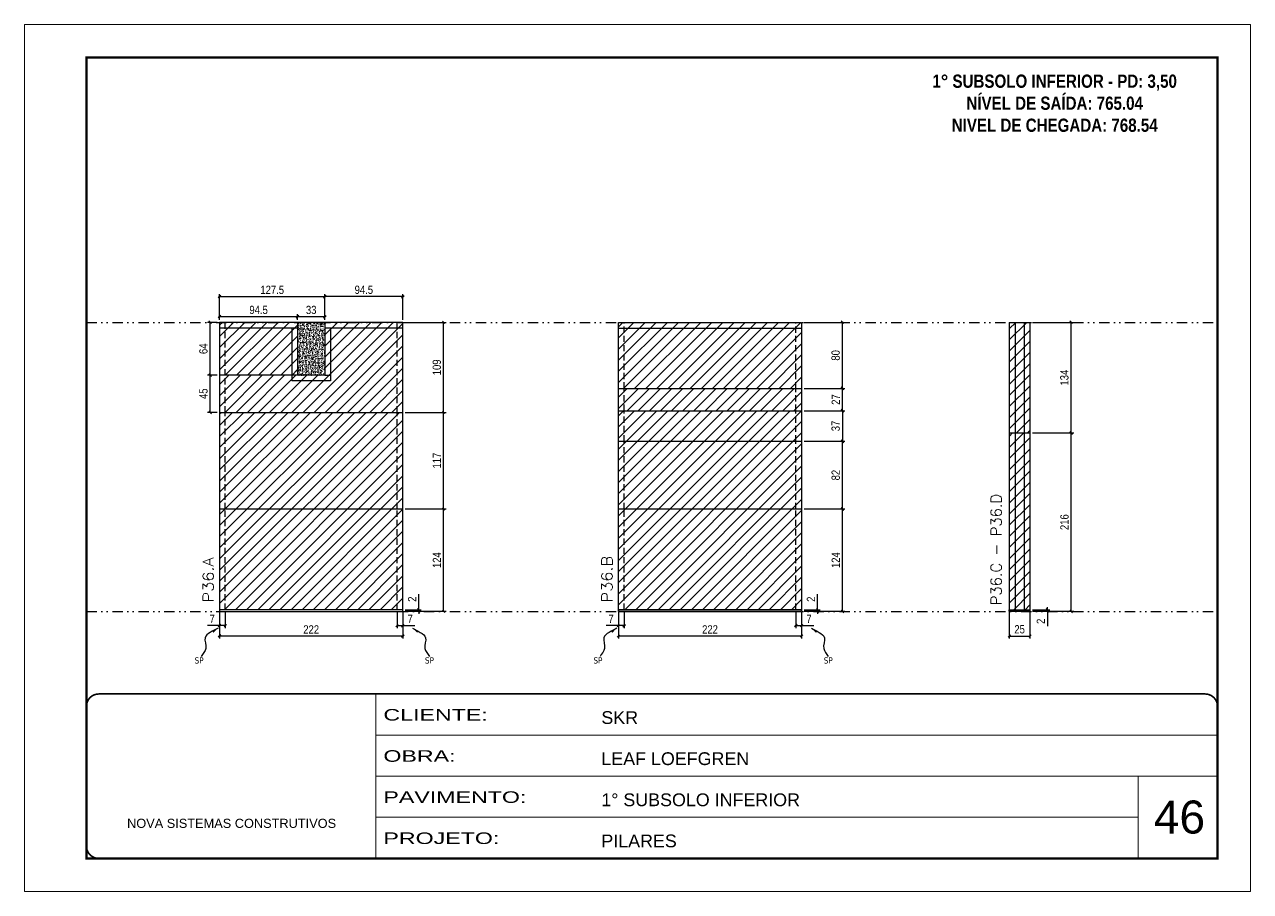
# Model space of a CAD drawing. Extents: x 14400 to 27878, y -21631 to 6985.
# Drawn here: x 15998 to 17483, y -6700 to -5650 of the extents above; entities that cross this region are included whole.
import ezdxf

# ---------------------------------------------------------------- set-up
doc = ezdxf.new("R2010")
doc.units = 0
for name, pattern in [('CONTINUO', [0]), ('DASHED', [0.75, 0.5, -0.25]), ('DIVIDE2', [0.625, 0.25, -0.125, 0, -0.125, 0, -0.125]), ('HIDDEN', [0.375, 0.25, -0.125])]:
    doc.linetypes.add(name, pattern=pattern)
for name, color, linetype, lineweight in [('CARIMBO', 255, 'Continuous', 9), ('Folhas', 255, 'Continuous', 9), ('Hachura', 251, 'Continuous', 9), ('SARRAFO DE PRESSAO', 251, 'DASHED', 9), ('Texto Seção', 7, 'Continuous', 15)]:
    doc.layers.add(name, color=color, linetype=linetype, lineweight=lineweight)
for name, color, linetype in [('COTA', 241, 'Continuous'), ('NOMENCLATURA', 7, 'Continuous'), ('Nível', 160, 'Continuous'), ('Painéis', 200, 'Continuous'), ('SARR_2.2x7', 40, 'Continuous'), ('Sarrafo de Pressão', 42, 'HIDDEN'), ('texto', 7, 'Continuous')]:
    doc.layers.add(name, color=color, linetype=linetype)
doc.styles.add('ARIAL', font='arial.ttf')
doc.styles.add('COTA TECNICA', font='techl___.ttf', dxfattribs={"height": 10})
doc.styles.add('COTA TECNICA-50', font='techl___.ttf', dxfattribs={"height": 10})
doc.styles.add('REGUA-120', font='ROMANS.shx', dxfattribs={"height": 15})
doc.styles.add('ROMANC', font='techb___.ttf', dxfattribs={"height": 2.5})
doc.styles.get("Standard").update_dxf_attribs({"font": 'arial.ttf'})
doc.styles.add('Tecnologia', font='')
doc.styles.get('Tecnologia').set_extended_font_data('Forgotten Futurist')
doc.dimstyles.new('COTA PAINEL-50', dxfattribs={"dimtxt": 10, "dimasz": 3, "dimexe": 3, "dimexo": 3, "dimgap": 3, "dimtad": 1, "dimdec": 1, "dimzin": 12, "dimdsep": 46, "dimtxsty": 'COTA TECNICA-50', "dimblk1": 'OBLIQUE', "dimblk2": 'OBLIQUE', "dimsah": 1, "dimcen": 0.9, "dimclrd": 4, "dimclre": 4, "dimclrt": 240, "dimadec": 1, "dimazin": 3, "dimtfac": 1, "dimtdec": 1, "dimtmove": 0, "dimatfit": 3, "dimfxl": 1, "dimtolj": 1, "dimtzin": 12, "dimarcsym": 0})
doc.dimstyles.new('PAINEL', dxfattribs={"dimtxt": 10, "dimasz": 3, "dimexe": 3, "dimexo": 3, "dimgap": 3, "dimtad": 1, "dimdec": 1, "dimzin": 12, "dimdsep": 46, "dimtxsty": 'COTA TECNICA', "dimblk1": 'OBLIQUE', "dimblk2": 'OBLIQUE', "dimsah": 1, "dimcen": 0.9, "dimclrd": 4, "dimclre": 4, "dimclrt": 240, "dimadec": 1, "dimazin": 3, "dimtfac": 1, "dimtdec": 1, "dimtmove": 0, "dimatfit": 3, "dimfxl": 1, "dimtolj": 1, "dimtzin": 12, "dimarcsym": 0})
doc.dimstyles.get("Standard").update_dxf_attribs({"dimtxt": 0.18, "dimasz": 0.18, "dimexe": 0.18, "dimexo": 0.0625, "dimgap": 0.09, "dimtad": 0, "dimtih": 1, "dimtoh": 1, "dimdec": 4, "dimzin": 0, "dimdsep": 46, "dimtxsty": 'Standard', "dimcen": 0.09, "dimadec": 0, "dimazin": 0, "dimtfac": 1, "dimtdec": 4, "dimtofl": 0, "dimtmove": 0, "dimatfit": 3, "dimfxl": 1, "dimtolj": 1, "dimtzin": 0, "dimarcsym": 0})

# ---------------------------------------------------------------- blocks, each defined once
blk = doc.blocks.new('9999999999')
at = {"color": 30, "linetype": 'CONTINUO'}
for p, q in [((98564.6, 34230.2), (98564.6, 34429.4)), ((98564.6, 34379.6), (99584, 34379.6)), ((98564.6, 34329.8), (99488, 34329.8)), ((99584, 34329.8), (99488, 34329.8)), ((99488, 34329.8), (99488, 34230.2)), ((98564.6, 34280), (99488, 34280))]:
    blk.add_line(p, q, dxfattribs=at)
at = {"color": 30, "linetype": 'CONTINUO', "const_width": 2}
blk.add_lwpolyline([(99584, 34230.2), (99584, 34414.4, 0.414214), (99569, 34429.4), (98229, 34429.4, 0.414214), (98214, 34414.4), (98214, 34245.2, 0.414214), (98229, 34230.2), (99584, 34230.2)], format="xyb", dxfattribs=at)
at = {"layer": 'Folhas'}
blk.add_lwpolyline([(98139, 34190.2), (99624, 34190.2), (99624, 35240.2), (98139, 35240.2)], close=True, dxfattribs=at)
at = {"layer": 'Folhas', "color": 30, "const_width": 3}
blk.add_lwpolyline([(98214, 34230.2), (99584, 34230.2), (99584, 35200.2), (98214, 35200.2)], close=True, dxfattribs=at)
at = {"color": 7, "linetype": 'Continuous', "ltscale": 5, "style": 'ARIAL'}
for s, height, p in [('SKR', 15.48, (98837.7, 34393.1)), ('LEAF LOEFGREN', 15.483, (98837.7, 34343.3)), ('1° SUBSOLO INFERIOR', 15.483, (98837.7, 34293.5)), ('NOVA SISTEMAS CONSTRUTIVOS', 11.059, (98263.2, 34267.2)), ('PILARES', 15.48, (98837.7, 34243.7))]:
    blk.add_text(s, height=height, dxfattribs=at).set_placement(p)
at = {"layer": 'Folhas', "color": 7, "style": 'Tecnologia', "width": 1.5}
for s, p in [('CLIENTE:', (98573.7, 34397.2)), ('OBRA:', (98573.7, 34347.3)), ('PAVIMENTO:', (98573.7, 34297.5)), ('PROJETO:', (98573.7, 34247.7))]:
    blk.add_text(s, height=14, dxfattribs=at).set_placement(p)
blk = doc.blocks.new('_Oblique')
at = {"color": 0, "linetype": 'ByBlock', "lineweight": -2}
blk.add_line((-0.5, -0.5), (0.5, 0.5), dxfattribs=at)
blk = doc.blocks.new('*D3073')
at = {"layer": 'COTA', "color": 4, "lineweight": -2, "transparency": 16777216}
for p, q in [((16717.8, -6361.3), (16717.8, -6393.2)), ((16939.8, -6361.3), (16939.8, -6393.2)), ((16939.8, -6390.2), (16717.8, -6390.2))]:
    blk.add_line(p, q, dxfattribs=at)
at = {"layer": 'Defpoints', "color": 0, "transparency": 16777216}
for p in [(16717.8, -6358.3), (16939.8, -6358.3), (16717.8, -6390.2)]:
    blk.add_point(p, dxfattribs=at)
at = {"layer": 'COTA', "color": 4, "lineweight": -2, "transparency": 16777216, "xscale": 3, "yscale": 3, "zscale": 3, "rotation": 180}
blk.add_blockref('_Oblique', (16717.8, -6390.2), dxfattribs=at)
at = {"layer": 'COTA', "color": 4, "lineweight": -2, "transparency": 16777216, "xscale": 3, "yscale": 3, "zscale": 3}
blk.add_blockref('_Oblique', (16939.8, -6390.2), dxfattribs=at)
at = {"layer": 'COTA', "color": 240, "transparency": 16777216, "insert": (16828.8, -6382.2), "char_height": 10, "attachment_point": 5, "style": 'COTA TECNICA'}
blk.add_mtext('\\A1;222', dxfattribs=at)
blk = doc.blocks.new('*D3074')
at = {"layer": 'COTA', "color": 4, "lineweight": -2, "transparency": 16777216}
for p, q in [((16932.8, -6361.3), (16932.8, -6380.6)), ((16939.8, -6363.3), (16939.8, -6380.6)), ((16932.8, -6377.6), (16939.8, -6377.6)), ((16939.8, -6377.6), (16954.5, -6377.6))]:
    blk.add_line(p, q, dxfattribs=at)
at = {"layer": 'Defpoints', "color": 0, "transparency": 16777216}
for p in [(16932.8, -6358.3), (16939.8, -6360.3), (16939.8, -6377.6)]:
    blk.add_point(p, dxfattribs=at)
at = {"layer": 'COTA', "color": 4, "lineweight": -2, "transparency": 16777216, "xscale": 3, "yscale": 3, "zscale": 3, "rotation": 180}
blk.add_blockref('_Oblique', (16932.8, -6377.6), dxfattribs=at)
at = {"layer": 'COTA', "color": 4, "lineweight": -2, "transparency": 16777216, "xscale": 3, "yscale": 3, "zscale": 3}
blk.add_blockref('_Oblique', (16939.8, -6377.6), dxfattribs=at)
at = {"layer": 'COTA', "color": 240, "transparency": 16777216, "insert": (16948.7, -6369.5), "char_height": 10, "attachment_point": 5, "style": 'COTA TECNICA-50'}
blk.add_mtext('\\A1;7', dxfattribs=at)
blk = doc.blocks.new('*D3075')
at = {"layer": 'COTA', "color": 4, "lineweight": -2, "transparency": 16777216}
for p, q in [((16717.8, -6363.3), (16717.8, -6380.6)), ((16724.8, -6361.3), (16724.8, -6380.6)), ((16717.8, -6377.6), (16703.1, -6377.6)), ((16724.8, -6377.6), (16717.8, -6377.6))]:
    blk.add_line(p, q, dxfattribs=at)
at = {"layer": 'Defpoints', "color": 0, "transparency": 16777216}
for p in [(16717.8, -6360.3), (16724.8, -6358.3), (16717.8, -6377.6)]:
    blk.add_point(p, dxfattribs=at)
at = {"layer": 'COTA', "color": 4, "lineweight": -2, "transparency": 16777216, "xscale": 3, "yscale": 3, "zscale": 3, "rotation": 180}
blk.add_blockref('_Oblique', (16717.8, -6377.6), dxfattribs=at)
at = {"layer": 'COTA', "color": 4, "lineweight": -2, "transparency": 16777216, "xscale": 3, "yscale": 3, "zscale": 3}
blk.add_blockref('_Oblique', (16724.8, -6377.6), dxfattribs=at)
at = {"layer": 'COTA', "color": 240, "transparency": 16777216, "insert": (16708.9, -6369.5), "char_height": 10, "attachment_point": 5, "style": 'COTA TECNICA-50'}
blk.add_mtext('\\A1;7', dxfattribs=at)
blk = doc.blocks.new('*D3076')
at = {"layer": 'COTA', "color": 4, "lineweight": -2, "transparency": 16777216}
for p, q in [((16959.1, -6358.3), (16959.1, -6339.5)), ((16942.8, -6358.3), (16962.1, -6358.3)), ((16942.8, -6360.3), (16962.1, -6360.3)), ((16959.1, -6360.3), (16959.1, -6358.3)), ((16959.1, -6360.3), (16959.1, -6363.3))]:
    blk.add_line(p, q, dxfattribs=at)
at = {"layer": 'Defpoints', "color": 0, "transparency": 16777216}
for p in [(16939.8, -6358.3), (16939.8, -6360.3), (16959.1, -6360.3)]:
    blk.add_point(p, dxfattribs=at)
at = {"layer": 'COTA', "color": 4, "lineweight": -2, "transparency": 16777216, "xscale": 3, "yscale": 3, "zscale": 3}
for p, rotation in [((16959.1, -6358.3), 270), ((16959.1, -6360.3), 90)]:
    blk.add_blockref('_Oblique', p, dxfattribs=dict(at, rotation=rotation))
at = {"layer": 'COTA', "color": 240, "transparency": 16777216, "insert": (16951.1, -6345.6), "char_height": 10, "attachment_point": 5, "rotation": 90, "style": 'COTA TECNICA-50'}
blk.add_mtext('\\A1;2', dxfattribs=at)
blk = doc.blocks.new('*D3094')
at = {"layer": 'COTA', "color": 4, "linetype": 'ByBlock', "lineweight": -2, "transparency": 16777216}
for p, q in [((16942.8, -6236.3), (16992.2, -6236.3)), ((16989.2, -6360.3), (16989.2, -6236.3)), ((16942.8, -6360.3), (16992.2, -6360.3))]:
    blk.add_line(p, q, dxfattribs=at)
at = {"layer": 'Defpoints', "color": 0, "linetype": 'ByBlock', "transparency": 16777216}
for p in [(16939.8, -6236.3), (16989.2, -6236.3), (16939.8, -6360.3)]:
    blk.add_point(p, dxfattribs=at)
at = {"layer": 'COTA', "color": 4, "linetype": 'ByBlock', "lineweight": -2, "transparency": 16777216, "xscale": 3, "yscale": 3, "zscale": 3}
for p, rotation in [((16989.2, -6236.3), 90), ((16989.2, -6360.3), 270)]:
    blk.add_blockref('_Oblique', p, dxfattribs=dict(at, rotation=rotation))
at = {"layer": 'COTA', "color": 240, "linetype": 'ByBlock', "transparency": 16777216, "insert": (16981.1, -6298.3), "char_height": 10, "attachment_point": 5, "rotation": 90, "style": 'COTA TECNICA'}
blk.add_mtext('\\A1;124', dxfattribs=at)
blk = doc.blocks.new('*D3095')
at = {"layer": 'COTA', "color": 4, "linetype": 'ByBlock', "lineweight": -2, "transparency": 16777216}
for p, q in [((16942.8, -6236.3), (16992.2, -6236.3)), ((16989.2, -6360.3), (16989.2, -6236.3)), ((16942.8, -6360.3), (16992.2, -6360.3))]:
    blk.add_line(p, q, dxfattribs=at)
at = {"layer": 'Defpoints', "color": 0, "linetype": 'ByBlock', "transparency": 16777216}
for p in [(16939.8, -6236.3), (16989.2, -6236.3), (16939.8, -6360.3)]:
    blk.add_point(p, dxfattribs=at)
at = {"layer": 'COTA', "color": 4, "linetype": 'ByBlock', "lineweight": -2, "transparency": 16777216, "xscale": 3, "yscale": 3, "zscale": 3}
for p, rotation in [((16989.2, -6236.3), 90), ((16989.2, -6360.3), 270)]:
    blk.add_blockref('_Oblique', p, dxfattribs=dict(at, rotation=rotation))
at = {"layer": 'COTA', "color": 240, "linetype": 'ByBlock', "transparency": 16777216, "insert": (16981.1, -6298.3), "char_height": 10, "attachment_point": 5, "rotation": 90, "style": 'COTA TECNICA'}
blk.add_mtext('\\A1;124', dxfattribs=at)
blk = doc.blocks.new('*D3096')
at = {"layer": 'COTA', "color": 4, "lineweight": -2, "transparency": 16777216}
for p, q in [((16942.8, -6010.3), (16992.2, -6010.3)), ((16989.2, -6090.3), (16989.2, -6010.3)), ((16942.8, -6090.3), (16992.2, -6090.3))]:
    blk.add_line(p, q, dxfattribs=at)
at = {"layer": 'Defpoints', "color": 0, "transparency": 16777216}
for p in [(16939.8, -6010.3), (16989.2, -6010.3), (16939.8, -6090.3)]:
    blk.add_point(p, dxfattribs=at)
at = {"layer": 'COTA', "color": 4, "lineweight": -2, "transparency": 16777216, "xscale": 3, "yscale": 3, "zscale": 3}
for p, rotation in [((16989.2, -6010.3), 90), ((16989.2, -6090.3), 270)]:
    blk.add_blockref('_Oblique', p, dxfattribs=dict(at, rotation=rotation))
at = {"layer": 'COTA', "color": 240, "transparency": 16777216, "insert": (16981, -6050.3), "char_height": 10, "attachment_point": 5, "rotation": 90, "style": 'COTA TECNICA'}
blk.add_mtext('\\A1;80', dxfattribs=at)
blk = doc.blocks.new('*D3097')
at = {"layer": 'COTA', "color": 4, "lineweight": -2, "transparency": 16777216}
for p, q in [((16942.8, -6117.3), (16992.2, -6117.3)), ((16989.2, -6117.3), (16989.2, -6154.3)), ((16942.8, -6154.3), (16992.2, -6154.3))]:
    blk.add_line(p, q, dxfattribs=at)
at = {"layer": 'Defpoints', "color": 0, "transparency": 16777216}
for p in [(16939.8, -6117.3), (16939.8, -6154.3), (16989.2, -6154.3)]:
    blk.add_point(p, dxfattribs=at)
at = {"layer": 'COTA', "color": 4, "lineweight": -2, "transparency": 16777216, "xscale": 3, "yscale": 3, "zscale": 3}
for p, rotation in [((16989.2, -6117.3), 90), ((16989.2, -6154.3), 270)]:
    blk.add_blockref('_Oblique', p, dxfattribs=dict(at, rotation=rotation))
at = {"layer": 'COTA', "color": 240, "transparency": 16777216, "insert": (16981, -6135.8), "char_height": 10, "attachment_point": 5, "rotation": 90, "style": 'COTA TECNICA'}
blk.add_mtext('\\A1;37', dxfattribs=at)
blk = doc.blocks.new('*D3077')
at = {"layer": 'COTA', "color": 4, "lineweight": -2, "transparency": 16777216}
for p, q in [((17191.3, -6361.3), (17191.3, -6393.2)), ((17216.3, -6361.3), (17216.3, -6393.2)), ((17191.3, -6390.2), (17216.3, -6390.2))]:
    blk.add_line(p, q, dxfattribs=at)
at = {"layer": 'Defpoints', "color": 0, "transparency": 16777216}
for p in [(17191.3, -6358.3), (17216.3, -6358.3), (17216.3, -6390.2)]:
    blk.add_point(p, dxfattribs=at)
at = {"layer": 'COTA', "color": 4, "lineweight": -2, "transparency": 16777216, "xscale": 3, "yscale": 3, "zscale": 3, "rotation": 180}
blk.add_blockref('_Oblique', (17191.3, -6390.2), dxfattribs=at)
at = {"layer": 'COTA', "color": 4, "lineweight": -2, "transparency": 16777216, "xscale": 3, "yscale": 3, "zscale": 3}
blk.add_blockref('_Oblique', (17216.3, -6390.2), dxfattribs=at)
at = {"layer": 'COTA', "color": 240, "transparency": 16777216, "insert": (17203.8, -6382.1), "char_height": 10, "attachment_point": 5, "style": 'COTA TECNICA'}
blk.add_mtext('\\A1;25', dxfattribs=at)
blk = doc.blocks.new('*D3078')
at = {"layer": 'COTA', "color": 4, "lineweight": -2, "transparency": 16777216}
for p, q in [((17237.5, -6358.3), (17237.5, -6355.3)), ((17219.3, -6358.3), (17240.5, -6358.3)), ((17219.3, -6360.3), (17240.5, -6360.3)), ((17237.5, -6358.3), (17237.5, -6360.3)), ((17237.5, -6360.3), (17237.5, -6378.4))]:
    blk.add_line(p, q, dxfattribs=at)
at = {"layer": 'Defpoints', "color": 0, "transparency": 16777216}
for p in [(17216.3, -6358.3), (17216.3, -6360.3), (17237.5, -6358.3)]:
    blk.add_point(p, dxfattribs=at)
at = {"layer": 'COTA', "color": 4, "lineweight": -2, "transparency": 16777216, "xscale": 3, "yscale": 3, "zscale": 3}
for p, rotation in [((17237.5, -6358.3), 270), ((17237.5, -6360.3), 90)]:
    blk.add_blockref('_Oblique', p, dxfattribs=dict(at, rotation=rotation))
at = {"layer": 'COTA', "color": 240, "transparency": 16777216, "insert": (17229.5, -6372.4), "char_height": 10, "attachment_point": 5, "rotation": 90, "style": 'COTA TECNICA-50'}
blk.add_mtext('\\A1;2', dxfattribs=at)
blk = doc.blocks.new('*D3079')
at = {"layer": 'COTA', "color": 4, "lineweight": -2, "transparency": 16777216}
for p, q in [((17219.3, -6144.3), (17269.3, -6144.3)), ((17266.3, -6360.3), (17266.3, -6144.3)), ((17219.3, -6360.3), (17269.3, -6360.3))]:
    blk.add_line(p, q, dxfattribs=at)
at = {"layer": 'Defpoints', "color": 0, "transparency": 16777216}
for p in [(17216.3, -6144.3), (17266.3, -6144.3), (17216.3, -6360.3)]:
    blk.add_point(p, dxfattribs=at)
at = {"layer": 'COTA', "color": 4, "lineweight": -2, "transparency": 16777216, "xscale": 3, "yscale": 3, "zscale": 3}
for p, rotation in [((17266.3, -6144.3), 90), ((17266.3, -6360.3), 270)]:
    blk.add_blockref('_Oblique', p, dxfattribs=dict(at, rotation=rotation))
at = {"layer": 'COTA', "color": 240, "transparency": 16777216, "insert": (17258.2, -6252.3), "char_height": 10, "attachment_point": 5, "rotation": 90, "style": 'COTA TECNICA-50'}
blk.add_mtext('\\A1;216', dxfattribs=at)
blk = doc.blocks.new('*D3098')
at = {"layer": 'COTA', "color": 4, "lineweight": -2, "transparency": 16777216}
for p, q in [((17219.3, -6010.3), (17269.3, -6010.3)), ((17266.3, -6144.3), (17266.3, -6010.3)), ((17219.3, -6144.3), (17269.3, -6144.3))]:
    blk.add_line(p, q, dxfattribs=at)
at = {"layer": 'Defpoints', "color": 0, "transparency": 16777216}
for p in [(17216.3, -6010.3), (17266.3, -6010.3), (17216.3, -6144.3)]:
    blk.add_point(p, dxfattribs=at)
at = {"layer": 'COTA', "color": 4, "lineweight": -2, "transparency": 16777216, "xscale": 3, "yscale": 3, "zscale": 3}
for p, rotation in [((17266.3, -6010.3), 90), ((17266.3, -6144.3), 270)]:
    blk.add_blockref('_Oblique', p, dxfattribs=dict(at, rotation=rotation))
at = {"layer": 'COTA', "color": 240, "transparency": 16777216, "insert": (17258.1, -6077.3), "char_height": 10, "attachment_point": 5, "rotation": 90, "style": 'COTA TECNICA'}
blk.add_mtext('\\A1;134', dxfattribs=at)
blk = doc.blocks.new('*D3080')
at = {"layer": 'COTA', "color": 4, "lineweight": -2, "transparency": 16777216}
for p, q in [((16234.7, -6361.3), (16234.7, -6393.2)), ((16456.7, -6361.3), (16456.7, -6393.2)), ((16456.7, -6390.2), (16234.7, -6390.2))]:
    blk.add_line(p, q, dxfattribs=at)
at = {"layer": 'Defpoints', "color": 0, "transparency": 16777216}
for p in [(16234.7, -6358.3), (16456.7, -6358.3), (16234.7, -6390.2)]:
    blk.add_point(p, dxfattribs=at)
at = {"layer": 'COTA', "color": 4, "lineweight": -2, "transparency": 16777216, "xscale": 3, "yscale": 3, "zscale": 3, "rotation": 180}
blk.add_blockref('_Oblique', (16234.7, -6390.2), dxfattribs=at)
at = {"layer": 'COTA', "color": 4, "lineweight": -2, "transparency": 16777216, "xscale": 3, "yscale": 3, "zscale": 3}
blk.add_blockref('_Oblique', (16456.7, -6390.2), dxfattribs=at)
at = {"layer": 'COTA', "color": 240, "transparency": 16777216, "insert": (16345.7, -6382.2), "char_height": 10, "attachment_point": 5, "style": 'COTA TECNICA'}
blk.add_mtext('\\A1;222', dxfattribs=at)
blk = doc.blocks.new('*D3081')
at = {"layer": 'COTA', "color": 4, "lineweight": -2, "transparency": 16777216}
for p, q in [((16449.7, -6361.3), (16449.7, -6380.6)), ((16456.7, -6363.3), (16456.7, -6380.6)), ((16449.7, -6377.6), (16456.7, -6377.6)), ((16456.7, -6377.6), (16471.4, -6377.6))]:
    blk.add_line(p, q, dxfattribs=at)
at = {"layer": 'Defpoints', "color": 0, "transparency": 16777216}
for p in [(16449.7, -6358.3), (16456.7, -6360.3), (16456.7, -6377.6)]:
    blk.add_point(p, dxfattribs=at)
at = {"layer": 'COTA', "color": 4, "lineweight": -2, "transparency": 16777216, "xscale": 3, "yscale": 3, "zscale": 3, "rotation": 180}
blk.add_blockref('_Oblique', (16449.7, -6377.6), dxfattribs=at)
at = {"layer": 'COTA', "color": 4, "lineweight": -2, "transparency": 16777216, "xscale": 3, "yscale": 3, "zscale": 3}
blk.add_blockref('_Oblique', (16456.7, -6377.6), dxfattribs=at)
at = {"layer": 'COTA', "color": 240, "transparency": 16777216, "insert": (16465.6, -6369.5), "char_height": 10, "attachment_point": 5, "style": 'COTA TECNICA-50'}
blk.add_mtext('\\A1;7', dxfattribs=at)
blk = doc.blocks.new('*D3082')
at = {"layer": 'COTA', "color": 4, "lineweight": -2, "transparency": 16777216}
for p, q in [((16234.7, -6363.3), (16234.7, -6380.6)), ((16241.7, -6361.3), (16241.7, -6380.6)), ((16234.7, -6377.6), (16220, -6377.6)), ((16241.7, -6377.6), (16234.7, -6377.6))]:
    blk.add_line(p, q, dxfattribs=at)
at = {"layer": 'Defpoints', "color": 0, "transparency": 16777216}
for p in [(16234.7, -6360.3), (16241.7, -6358.3), (16234.7, -6377.6)]:
    blk.add_point(p, dxfattribs=at)
at = {"layer": 'COTA', "color": 4, "lineweight": -2, "transparency": 16777216, "xscale": 3, "yscale": 3, "zscale": 3, "rotation": 180}
blk.add_blockref('_Oblique', (16234.7, -6377.6), dxfattribs=at)
at = {"layer": 'COTA', "color": 4, "lineweight": -2, "transparency": 16777216, "xscale": 3, "yscale": 3, "zscale": 3}
blk.add_blockref('_Oblique', (16241.7, -6377.6), dxfattribs=at)
at = {"layer": 'COTA', "color": 240, "transparency": 16777216, "insert": (16225.8, -6369.5), "char_height": 10, "attachment_point": 5, "style": 'COTA TECNICA-50'}
blk.add_mtext('\\A1;7', dxfattribs=at)
blk = doc.blocks.new('*D3083')
at = {"layer": 'COTA', "color": 4, "lineweight": -2, "transparency": 16777216}
for p, q in [((16476, -6358.3), (16476, -6339.5)), ((16459.7, -6358.3), (16479, -6358.3)), ((16459.7, -6360.3), (16479, -6360.3)), ((16476, -6360.3), (16476, -6358.3)), ((16476, -6360.3), (16476, -6363.3))]:
    blk.add_line(p, q, dxfattribs=at)
at = {"layer": 'Defpoints', "color": 0, "transparency": 16777216}
for p in [(16456.7, -6358.3), (16456.7, -6360.3), (16476, -6360.3)]:
    blk.add_point(p, dxfattribs=at)
at = {"layer": 'COTA', "color": 4, "lineweight": -2, "transparency": 16777216, "xscale": 3, "yscale": 3, "zscale": 3}
for p, rotation in [((16476, -6358.3), 270), ((16476, -6360.3), 90)]:
    blk.add_blockref('_Oblique', p, dxfattribs=dict(at, rotation=rotation))
at = {"layer": 'COTA', "color": 240, "transparency": 16777216, "insert": (16468, -6345.6), "char_height": 10, "attachment_point": 5, "rotation": 90, "style": 'COTA TECNICA-50'}
blk.add_mtext('\\A1;2', dxfattribs=at)
blk = doc.blocks.new('*D3084')
at = {"layer": 'COTA', "color": 4, "lineweight": -2, "transparency": 16777216}
for p, q in [((16459.7, -6119.3), (16509.1, -6119.3)), ((16506.1, -6236.3), (16506.1, -6119.3)), ((16459.7, -6236.3), (16509.1, -6236.3))]:
    blk.add_line(p, q, dxfattribs=at)
at = {"layer": 'Defpoints', "color": 0, "transparency": 16777216}
for p in [(16456.7, -6119.3), (16506.1, -6119.3), (16456.7, -6236.3)]:
    blk.add_point(p, dxfattribs=at)
at = {"layer": 'COTA', "color": 4, "lineweight": -2, "transparency": 16777216, "xscale": 3, "yscale": 3, "zscale": 3}
for p, rotation in [((16506.1, -6119.3), 90), ((16506.1, -6236.3), 270)]:
    blk.add_blockref('_Oblique', p, dxfattribs=dict(at, rotation=rotation))
at = {"layer": 'COTA', "color": 240, "transparency": 16777216, "insert": (16498, -6177.8), "char_height": 10, "attachment_point": 5, "rotation": 90, "style": 'COTA TECNICA-50'}
blk.add_mtext('\\A1;117', dxfattribs=at)
blk = doc.blocks.new('*D3099')
at = {"layer": 'COTA', "color": 4, "linetype": 'ByBlock', "lineweight": -2, "transparency": 16777216}
for p, q in [((16459.7, -6236.3), (16509.1, -6236.3)), ((16506.1, -6360.3), (16506.1, -6236.3)), ((16459.7, -6360.3), (16509.1, -6360.3))]:
    blk.add_line(p, q, dxfattribs=at)
at = {"layer": 'Defpoints', "color": 0, "linetype": 'ByBlock', "transparency": 16777216}
for p in [(16456.7, -6236.3), (16506.1, -6236.3), (16456.7, -6360.3)]:
    blk.add_point(p, dxfattribs=at)
at = {"layer": 'COTA', "color": 4, "linetype": 'ByBlock', "lineweight": -2, "transparency": 16777216, "xscale": 3, "yscale": 3, "zscale": 3}
for p, rotation in [((16506.1, -6236.3), 90), ((16506.1, -6360.3), 270)]:
    blk.add_blockref('_Oblique', p, dxfattribs=dict(at, rotation=rotation))
at = {"layer": 'COTA', "color": 240, "linetype": 'ByBlock', "transparency": 16777216, "insert": (16498, -6298.3), "char_height": 10, "attachment_point": 5, "rotation": 90, "style": 'COTA TECNICA'}
blk.add_mtext('\\A1;124', dxfattribs=at)
blk = doc.blocks.new('*D3100')
at = {"layer": 'COTA', "color": 4, "linetype": 'ByBlock', "lineweight": -2, "transparency": 16777216}
for p, q in [((16459.7, -6236.3), (16509.1, -6236.3)), ((16506.1, -6360.3), (16506.1, -6236.3)), ((16459.7, -6360.3), (16509.1, -6360.3))]:
    blk.add_line(p, q, dxfattribs=at)
at = {"layer": 'Defpoints', "color": 0, "linetype": 'ByBlock', "transparency": 16777216}
for p in [(16456.7, -6236.3), (16506.1, -6236.3), (16456.7, -6360.3)]:
    blk.add_point(p, dxfattribs=at)
at = {"layer": 'COTA', "color": 4, "linetype": 'ByBlock', "lineweight": -2, "transparency": 16777216, "xscale": 3, "yscale": 3, "zscale": 3}
for p, rotation in [((16506.1, -6236.3), 90), ((16506.1, -6360.3), 270)]:
    blk.add_blockref('_Oblique', p, dxfattribs=dict(at, rotation=rotation))
at = {"layer": 'COTA', "color": 240, "linetype": 'ByBlock', "transparency": 16777216, "insert": (16498, -6298.3), "char_height": 10, "attachment_point": 5, "rotation": 90, "style": 'COTA TECNICA'}
blk.add_mtext('\\A1;124', dxfattribs=at)
blk = doc.blocks.new('*D3101')
at = {"layer": 'COTA', "color": 4, "lineweight": -2, "transparency": 16777216}
for p, q in [((16459.7, -6010.3), (16509.1, -6010.3)), ((16506.1, -6119.3), (16506.1, -6010.3)), ((16459.7, -6119.3), (16509.1, -6119.3))]:
    blk.add_line(p, q, dxfattribs=at)
at = {"layer": 'Defpoints', "color": 0, "transparency": 16777216}
for p in [(16456.7, -6010.3), (16506.1, -6010.3), (16456.7, -6119.3)]:
    blk.add_point(p, dxfattribs=at)
at = {"layer": 'COTA', "color": 4, "lineweight": -2, "transparency": 16777216, "xscale": 3, "yscale": 3, "zscale": 3}
for p, rotation in [((16506.1, -6010.3), 90), ((16506.1, -6119.3), 270)]:
    blk.add_blockref('_Oblique', p, dxfattribs=dict(at, rotation=rotation))
at = {"layer": 'COTA', "color": 240, "transparency": 16777216, "insert": (16497.9, -6064.8), "char_height": 10, "attachment_point": 5, "rotation": 90, "style": 'COTA TECNICA'}
blk.add_mtext('\\A1;109', dxfattribs=at)
blk = doc.blocks.new('*D3112')
at = {"layer": 'COTA', "color": 4, "lineweight": -2, "transparency": 16777216}
for p, q in [((16231.7, -6074.3), (16220.3, -6074.3)), ((16223.3, -6119.3), (16223.3, -6074.3)), ((16231.7, -6119.3), (16220.3, -6119.3))]:
    blk.add_line(p, q, dxfattribs=at)
at = {"layer": 'Defpoints', "color": 0, "transparency": 16777216}
for p in [(16223.3, -6074.3), (16234.7, -6074.3), (16234.7, -6119.3)]:
    blk.add_point(p, dxfattribs=at)
at = {"layer": 'COTA', "color": 4, "lineweight": -2, "transparency": 16777216, "xscale": 3, "yscale": 3, "zscale": 3}
for p, rotation in [((16223.3, -6074.3), 90), ((16223.3, -6119.3), 270)]:
    blk.add_blockref('_Oblique', p, dxfattribs=dict(at, rotation=rotation))
at = {"layer": 'COTA', "color": 240, "transparency": 16777216, "insert": (16215.2, -6096.8), "char_height": 10, "attachment_point": 5, "rotation": 90, "style": 'COTA TECNICA'}
blk.add_mtext('\\A1;45', dxfattribs=at)
blk = doc.blocks.new('*D3113')
at = {"layer": 'COTA', "color": 4, "lineweight": -2, "transparency": 16777216}
for p, q in [((16231.7, -6010.3), (16220.3, -6010.3)), ((16223.3, -6074.3), (16223.3, -6010.3)), ((16231.7, -6074.3), (16220.3, -6074.3))]:
    blk.add_line(p, q, dxfattribs=at)
at = {"layer": 'Defpoints', "color": 0, "transparency": 16777216}
for p in [(16223.3, -6010.3), (16234.7, -6010.3), (16234.7, -6074.3)]:
    blk.add_point(p, dxfattribs=at)
at = {"layer": 'COTA', "color": 4, "lineweight": -2, "transparency": 16777216, "xscale": 3, "yscale": 3, "zscale": 3}
for p, rotation in [((16223.3, -6010.3), 90), ((16223.3, -6074.3), 270)]:
    blk.add_blockref('_Oblique', p, dxfattribs=dict(at, rotation=rotation))
at = {"layer": 'COTA', "color": 240, "transparency": 16777216, "insert": (16215.2, -6042.3), "char_height": 10, "attachment_point": 5, "rotation": 90, "style": 'COTA TECNICA'}
blk.add_mtext('\\A1;64', dxfattribs=at)
blk = doc.blocks.new('*D3114')
at = {"layer": 'COTA', "color": 4, "lineweight": -2, "transparency": 16777216}
for p, q in [((16234.7, -6007.3), (16234.7, -6000.5)), ((16329.2, -6003.5), (16234.7, -6003.5)), ((16329.2, -6007.3), (16329.2, -6000.5))]:
    blk.add_line(p, q, dxfattribs=at)
at = {"layer": 'Defpoints', "color": 0, "transparency": 16777216}
for p in [(16234.7, -6003.5), (16234.7, -6010.3), (16329.2, -6010.3)]:
    blk.add_point(p, dxfattribs=at)
at = {"layer": 'COTA', "color": 4, "lineweight": -2, "transparency": 16777216, "xscale": 3, "yscale": 3, "zscale": 3, "rotation": 180}
blk.add_blockref('_Oblique', (16234.7, -6003.5), dxfattribs=at)
at = {"layer": 'COTA', "color": 4, "lineweight": -2, "transparency": 16777216, "xscale": 3, "yscale": 3, "zscale": 3}
blk.add_blockref('_Oblique', (16329.2, -6003.5), dxfattribs=at)
at = {"layer": 'COTA', "color": 240, "transparency": 16777216, "insert": (16282, -5995.3), "char_height": 10, "attachment_point": 5, "style": 'COTA TECNICA'}
blk.add_mtext('\\A1;94.5', dxfattribs=at)
blk = doc.blocks.new('*D3115')
at = {"layer": 'COTA', "color": 4, "lineweight": -2, "transparency": 16777216}
for p, q in [((16234.7, -6007.3), (16234.7, -5976.1)), ((16234.7, -5979.1), (16362.2, -5979.1)), ((16362.2, -6007.3), (16362.2, -5976.1))]:
    blk.add_line(p, q, dxfattribs=at)
at = {"layer": 'Defpoints', "color": 0, "transparency": 16777216}
for p in [(16362.2, -5979.1), (16234.7, -6010.3), (16362.2, -6010.3)]:
    blk.add_point(p, dxfattribs=at)
at = {"layer": 'COTA', "color": 4, "lineweight": -2, "transparency": 16777216, "xscale": 3, "yscale": 3, "zscale": 3, "rotation": 180}
blk.add_blockref('_Oblique', (16234.7, -5979.1), dxfattribs=at)
at = {"layer": 'COTA', "color": 4, "lineweight": -2, "transparency": 16777216, "xscale": 3, "yscale": 3, "zscale": 3}
blk.add_blockref('_Oblique', (16362.2, -5979.1), dxfattribs=at)
at = {"layer": 'COTA', "color": 240, "transparency": 16777216, "insert": (16298.5, -5971), "char_height": 10, "attachment_point": 5, "style": 'COTA TECNICA'}
blk.add_mtext('\\A1;127.5', dxfattribs=at)
blk = doc.blocks.new('*D3116')
at = {"layer": 'COTA', "color": 4, "lineweight": -2, "transparency": 16777216}
for p, q in [((16329.2, -6007.3), (16329.2, -6000.5)), ((16362.2, -6003.5), (16329.2, -6003.5)), ((16362.2, -6007.3), (16362.2, -6000.5))]:
    blk.add_line(p, q, dxfattribs=at)
at = {"layer": 'Defpoints', "color": 0, "transparency": 16777216}
for p in [(16329.2, -6003.5), (16329.2, -6010.3), (16362.2, -6010.3)]:
    blk.add_point(p, dxfattribs=at)
at = {"layer": 'COTA', "color": 4, "lineweight": -2, "transparency": 16777216, "xscale": 3, "yscale": 3, "zscale": 3, "rotation": 180}
blk.add_blockref('_Oblique', (16329.2, -6003.5), dxfattribs=at)
at = {"layer": 'COTA', "color": 4, "lineweight": -2, "transparency": 16777216, "xscale": 3, "yscale": 3, "zscale": 3}
blk.add_blockref('_Oblique', (16362.2, -6003.5), dxfattribs=at)
at = {"layer": 'COTA', "color": 240, "transparency": 16777216, "insert": (16345.7, -5995.3), "char_height": 10, "attachment_point": 5, "style": 'COTA TECNICA'}
blk.add_mtext('\\A1;33', dxfattribs=at)
blk = doc.blocks.new('*D3117')
at = {"layer": 'COTA', "color": 4, "lineweight": -2, "transparency": 16777216}
for p, q in [((16362.2, -6007.3), (16362.2, -5976.1)), ((16456.7, -5979.1), (16362.2, -5979.1)), ((16456.7, -6007.3), (16456.7, -5976.1))]:
    blk.add_line(p, q, dxfattribs=at)
at = {"layer": 'Defpoints', "color": 0, "transparency": 16777216}
for p in [(16362.2, -5979.1), (16362.2, -6010.3), (16456.7, -6010.3)]:
    blk.add_point(p, dxfattribs=at)
at = {"layer": 'COTA', "color": 4, "lineweight": -2, "transparency": 16777216, "xscale": 3, "yscale": 3, "zscale": 3, "rotation": 180}
blk.add_blockref('_Oblique', (16362.2, -5979.1), dxfattribs=at)
at = {"layer": 'COTA', "color": 4, "lineweight": -2, "transparency": 16777216, "xscale": 3, "yscale": 3, "zscale": 3}
blk.add_blockref('_Oblique', (16456.7, -5979.1), dxfattribs=at)
at = {"layer": 'COTA', "color": 240, "transparency": 16777216, "insert": (16409.5, -5970.9), "char_height": 10, "attachment_point": 5, "style": 'COTA TECNICA'}
blk.add_mtext('\\A1;94.5', dxfattribs=at)
blk = doc.blocks.new('*D3118')
at = {"layer": 'COTA', "color": 4, "lineweight": -2, "transparency": 16777216}
for p, q in [((16942.8, -6090.3), (16992.2, -6090.3)), ((16989.2, -6117.3), (16989.2, -6090.3)), ((16942.8, -6117.3), (16992.2, -6117.3))]:
    blk.add_line(p, q, dxfattribs=at)
at = {"layer": 'Defpoints', "color": 0, "transparency": 16777216}
for p in [(16939.8, -6090.3), (16989.2, -6090.3), (16939.8, -6117.3)]:
    blk.add_point(p, dxfattribs=at)
at = {"layer": 'COTA', "color": 4, "lineweight": -2, "transparency": 16777216, "xscale": 3, "yscale": 3, "zscale": 3}
for p, rotation in [((16989.2, -6090.3), 90), ((16989.2, -6117.3), 270)]:
    blk.add_blockref('_Oblique', p, dxfattribs=dict(at, rotation=rotation))
at = {"layer": 'COTA', "color": 240, "transparency": 16777216, "insert": (16981.1, -6103.8), "char_height": 10, "attachment_point": 5, "rotation": 90, "style": 'COTA TECNICA'}
blk.add_mtext('\\A1;27', dxfattribs=at)
blk = doc.blocks.new('*D3119')
at = {"layer": 'COTA', "color": 4, "lineweight": -2, "transparency": 16777216}
for p, q in [((16942.8, -6154.3), (16992.2, -6154.3)), ((16989.2, -6236.3), (16989.2, -6154.3)), ((16942.8, -6236.3), (16992.2, -6236.3))]:
    blk.add_line(p, q, dxfattribs=at)
at = {"layer": 'Defpoints', "color": 0, "transparency": 16777216}
for p in [(16939.8, -6154.3), (16989.2, -6154.3), (16939.8, -6236.3)]:
    blk.add_point(p, dxfattribs=at)
at = {"layer": 'COTA', "color": 4, "lineweight": -2, "transparency": 16777216, "xscale": 3, "yscale": 3, "zscale": 3}
for p, rotation in [((16989.2, -6154.3), 90), ((16989.2, -6236.3), 270)]:
    blk.add_blockref('_Oblique', p, dxfattribs=dict(at, rotation=rotation))
at = {"layer": 'COTA', "color": 240, "transparency": 16777216, "insert": (16981.1, -6195.3), "char_height": 10, "attachment_point": 5, "rotation": 90, "style": 'COTA TECNICA'}
blk.add_mtext('\\A1;82', dxfattribs=at)

msp = doc.modelspace()

# ---------------------------------------------------------------- hatches: boundary and pattern name
at = {"layer": 'COTA'}
h = msp.add_hatch(dxfattribs=at)
h.set_pattern_fill('AR-CONC', color=256, scale=0.03)
h.set_pattern_definition([(50, (13.93, 1e-11), (5.4655401, -0.4781726), [0.5715, -6.2865]), (355, (13.93, 1e-11), (-1.0573026, 5.7317054), [0.4572, -5.0292175]), (100.451445, (14.3854, -0.04), (4.4082374, 5.2535326), [0.4857003, -5.3427073]), (46.1842, (13.93, 1.524), (8.1323712, -1.2612698), [0.85725, -9.42975]), (96.63556, (14.608, 1.419), (7.122124, 7.4227837), [0.7285507, -8.0140682]), (351.18415, (13.93, 1.524), (7.122124, 7.4227837), [0.685799, -7.543792]), (21, (14.692, 1.143), (4.5484317, -3.067956), [0.5715, -6.2865]), (326, (14.692, 1.143), (1.8540609, 5.525639), [0.4572, -5.0292]), (71.451445, (15.071, 0.8873), (6.4024926, 2.457683), [0.4857003, -5.3426981]), (37.5, (13.93, 1e-11), (0.0926581, 2.53665117), [0, -4.96824, 0, -5.1054, 0, -5.04825]), (7.5, (13.93, 1e-11), (2.00458988, 3.00541724), [0, -2.91084, 0, -4.85394, 0, -1.92405]), (327.5, (12.2307, 1e-11), (4.06771786, -0.17186232), [0, -1.905, 0, -5.9436, 0, -7.8867]), (317.5, (11.4687, 1e-11), (4.44387544, 0.7627947), [0, -2.4765, 0, -3.94716, 0, -5.6007])])
h.paths.add_polyline_path([(16329.21, -6074.32), (16362.21, -6074.32), (16362.21, -6010.32), (16329.21, -6010.32)])
at = {"layer": 'Hachura', "linetype": 'ByBlock'}
h = msp.add_hatch(dxfattribs=at)
h.set_pattern_fill('ANSI31', color=256, scale=3)
h.set_pattern_definition([(45, (-3170, 0), (-6.735192, 6.735192), [])])
h.paths.add_polyline_path([(16329.21, -6074.32), (16329.21, -6010.32), (16234.71, -6010.32), (16234.71, -6074.32)])
h.paths.add_polyline_path([(16234.71, -6119.32), (16234.71, -6236.32), (16456.71, -6236.32), (16456.71, -6119.32)])
h.paths.add_polyline_path([(16234.71, -6236.32), (16234.71, -6358.32), (16456.71, -6358.32), (16456.71, -6236.32)])
h.paths.add_polyline_path([(16717.81, -6236.32), (16717.81, -6358.32), (16939.81, -6358.32), (16939.81, -6236.32)])
h.paths.add_polyline_path([(16717.81, -6154.32), (16717.81, -6236.32), (16939.81, -6236.32), (16939.81, -6154.32)])
h.paths.add_polyline_path([(16939.81, -6154.32), (16939.81, -6117.32), (16717.81, -6117.32), (16717.81, -6154.32)])
h.paths.add_polyline_path([(16939.81, -6090.32), (16939.81, -6010.32), (16717.81, -6010.32), (16717.81, -6090.32)])
h.paths.add_polyline_path([(17191.35, -6358.32), (17216.35, -6358.32), (17216.35, -6144.32), (17191.35, -6144.32)])
at = {"layer": 'Hachura'}
h = msp.add_hatch(dxfattribs=at)
h.set_pattern_fill('ANSI31', color=256, scale=3)
h.paths.add_polyline_path([(16456.71, -6010.32), (16362.21, -6010.32), (16362.21, -6074.32), (16234.71, -6074.32), (16234.71, -6119.32), (16456.71, -6119.32)])
h = msp.add_hatch(dxfattribs=at)
h.set_pattern_fill('ANSI31', color=256, scale=3)
h.paths.add_polyline_path([(17216.35, -6010.32), (17191.35, -6010.32), (17191.35, -6144.32), (17216.35, -6144.32)])
h = msp.add_hatch(dxfattribs=at)
h.set_pattern_fill('ANSI31', color=256, scale=3)
h.paths.add_polyline_path([(16939.81, -6090.32), (16717.81, -6090.32), (16717.81, -6117.32), (16939.81, -6117.32)])

# ---------------------------------------------------------------- linework, layer by layer
at = {"layer": 'COTA'}
for p, q in [((16362.21, -6010.32), (16329.21, -6010.32)), ((16322.21, -6074.32), (16322.21, -6081.32)), ((16362.21, -6074.32), (16369.21, -6074.32)), ((16369.21, -6074.32), (16369.21, -6081.32))]:
    msp.add_line(p, q, dxfattribs=at)
at = {"layer": 'Nível', "color": 4, "linetype": 'DIVIDE2', "ltscale": 50}
for p, q in [((16073.47, -6010.32), (17443.47, -6010.32)), ((16073.47, -6360.32), (17443.47, -6360.32))]:
    msp.add_line(p, q, dxfattribs=at)
at = {"layer": 'Painéis'}
for p, q in [((16329.21, -6010.32), (16234.71, -6010.32)), ((16234.71, -6010.32), (16234.71, -6358.32)), ((16329.21, -6010.32), (16329.21, -6074.32)), ((16456.71, -6010.32), (16362.21, -6010.32)), ((16362.21, -6010.32), (16362.21, -6074.32)), ((16456.71, -6358.32), (16456.71, -6010.32)), ((17191.35, -6010.32), (17191.35, -6358.32)), ((17191.35, -6010.32), (17216.35, -6010.32)), ((17216.35, -6010.32), (17216.35, -6358.32)), ((16362.21, -6074.32), (16234.71, -6074.32)), ((16717.81, -6090.32), (16939.81, -6090.32)), ((16717.81, -6117.32), (16939.81, -6117.32)), ((16234.71, -6119.32), (16456.71, -6119.32)), ((17191.35, -6144.32), (17216.35, -6144.32)), ((16717.81, -6154.32), (16939.81, -6154.32)), ((16234.71, -6236.32), (16456.71, -6236.32)), ((16717.81, -6236.32), (16939.81, -6236.32)), ((17191.35, -6358.32), (17216.35, -6358.32)), ((17191.35, -6358.32), (17216.35, -6358.32)), ((17191.35, -6360.32), (17191.35, -6358.32)), ((17216.35, -6360.32), (17191.35, -6360.32)), ((17216.35, -6358.32), (17216.35, -6360.32))]:
    msp.add_line(p, q, dxfattribs=at)
for points in [[(16717.81, -6010.32), (16939.81, -6010.32), (16939.81, -6360.32), (16717.81, -6360.32)], [(16456.71, -6358.32), (16234.71, -6358.32), (16234.71, -6360.32), (16456.71, -6360.32)], [(16939.81, -6358.32), (16717.81, -6358.32), (16717.81, -6360.32), (16939.81, -6360.32)]]:
    msp.add_lwpolyline(points, close=True, dxfattribs=at)
at = {"layer": 'SARR_2.2x7'}
for p, q in [((17198.35, -6010.32), (17198.35, -6144.32)), ((17209.35, -6010.32), (17209.35, -6144.32)), ((16329.21, -6017.32), (16234.71, -6017.32)), ((16322.21, -6017.32), (16322.21, -6074.32)), ((16456.71, -6017.32), (16362.21, -6017.32)), ((16369.21, -6017.32), (16369.21, -6074.32)), ((16717.81, -6017.32), (16939.81, -6017.32)), ((16369.21, -6081.32), (16322.21, -6081.32)), ((17198.35, -6144.32), (17198.35, -6358.32)), ((17209.35, -6144.32), (17209.35, -6358.32))]:
    msp.add_line(p, q, dxfattribs=at)
at = {"layer": 'Sarrafo de Pressão', "ltscale": 30}
for p, q in [((16241.71, -6074.32), (16241.71, -6010.32)), ((16449.71, -6119.32), (16449.71, -6010.32)), ((16449.71, -6119.32), (16449.71, -6010.32)), ((16724.81, -6090.32), (16724.81, -6010.33)), ((16932.81, -6090.32), (16932.81, -6010.33)), ((16241.71, -6119.32), (16241.71, -6074.32)), ((16724.81, -6117.32), (16724.81, -6090.32)), ((16932.81, -6117.32), (16932.81, -6090.32)), ((16724.81, -6154.32), (16724.81, -6117.32)), ((16932.81, -6154.32), (16932.81, -6117.32)), ((16241.71, -6236.32), (16241.71, -6119.32)), ((16449.71, -6236.32), (16449.71, -6119.32)), ((16724.81, -6236.32), (16724.81, -6154.32)), ((16932.81, -6236.32), (16932.81, -6154.32)), ((16241.71, -6358.32), (16241.71, -6236.32)), ((16449.71, -6358.32), (16449.71, -6236.32)), ((16724.81, -6358.32), (16724.81, -6236.32)), ((16932.81, -6358.32), (16932.81, -6236.32))]:
    msp.add_line(p, q, dxfattribs=at)

# ---------------------------------------------------------------- block references
at = {"layer": 'SARRAFO DE PRESSAO', "color": 6, "linetype": 'ByBlock'}
msp.add_blockref('9999999999', (-82140.51, -40889.8), dxfattribs=at)

# ---------------------------------------------------------------- texts
at = {"layer": 'CARIMBO', "style": 'ARIAL'}
msp.add_text('46', height=40, dxfattribs=at).set_placement((17366.33, -6629.46))
at = {"layer": 'NOMENCLATURA', "color": 2, "insert": (17246.31, -5683.54), "char_height": 16, "attachment_point": 2, "style": 'ROMANC'}
msp.add_mtext_dynamic_manual_height_columns('\\P1° SUBSOLO INFERIOR - PD: 3,50\\PNÍVEL DE SAÍDA: 765.04\\PNIVEL DE CHEGADA: 768.54', width=432.3511, gutter_width=1, heights=[0], dxfattribs=at)
at = {"layer": 'texto', "color": 0, "char_height": 7.5, "attachment_point": 5}
for insert in [(16209.93, -6419.81), (16488.96, -6419.81), (16693.03, -6419.81), (16972.05, -6419.81)]:
    msp.add_mtext('{\\fTahoma|b0|i0|c0|p34;\\C4;SP}', dxfattribs=dict(at, insert=insert))
at = {"layer": 'Texto Seção', "style": 'REGUA-120', "width": 1.1}
for s, p in [('P36.A', (16227.46, -6349.55)), ('P36.B', (16710.56, -6349.55))]:
    msp.add_text(s, height=13, rotation=90, dxfattribs=at).set_placement(p)
at = {"layer": 'Texto Seção', "insert": (17181.9, -6352.9), "char_height": 13, "width": 370.6998, "attachment_point": 7, "rotation": 90, "style": 'REGUA-120'}
msp.add_mtext('P36.C - P36.D', dxfattribs=at)

# ---------------------------------------------------------------- dimensions: what is measured, and where the dimension line sits
at = {"layer": 'COTA'}
for base, p1, p2, dimstyle, picture, middle in [((16362.21, -5979.08), (16234.71, -6010.32), (16362.21, -6010.32), 'PAINEL', '*D3115', (16298.46, -5970.97)), ((16362.21, -5979.08), (16456.71, -6010.32), (16362.21, -6010.32), 'PAINEL', '*D3117', (16409.46, -5970.94)), ((16234.71, -6003.48), (16329.21, -6010.32), (16234.71, -6010.32), 'PAINEL', '*D3114', (16281.96, -5995.34)), ((16329.21, -6003.48), (16362.21, -6010.32), (16329.21, -6010.32), 'PAINEL', '*D3116', (16345.71, -5995.26)), ((16456.71, -6377.56), (16449.71, -6358.32), (16456.71, -6360.32), 'COTA PAINEL-50', '*D3081', (16465.57, -6369.48)), ((16939.81, -6377.56), (16932.81, -6358.32), (16939.81, -6360.32), 'COTA PAINEL-50', '*D3074', (16948.67, -6369.48))]:
    dim = msp.add_linear_dim(base=base, p1=p1, p2=p2, dimstyle=dimstyle, dxfattribs=at)
    dim.commit()
    dim.dimension.update_dxf_attribs({"geometry": picture, "text_midpoint": middle})
for base, p1, p2, angle, override, picture, middle in [((16223.34, -6010.32), (16234.71, -6074.32), (16234.71, -6010.32), 90, {"dimtmove": 1}, '*D3113', (16215.23, -6042.32)), ((16234.71, -6390.21), (16456.71, -6358.32), (16234.71, -6358.32), 180, {"dimarcsym": 2}, '*D3080', (16345.71, -6382.21)), ((16717.81, -6390.21), (16939.81, -6358.32), (16717.81, -6358.32), 180, {"dimarcsym": 2}, '*D3073', (16828.81, -6382.21))]:
    dim = msp.add_linear_dim(base=base, p1=p1, p2=p2, angle=angle, dimstyle='PAINEL', override=override, dxfattribs=at)
    dim.commit()
    dim.dimension.update_dxf_attribs({"geometry": picture, "text_midpoint": middle})
for base, p1, p2, angle, dimstyle, picture, middle in [((16506.08, -6010.32), (16456.71, -6119.32), (16456.71, -6010.32), 90, 'PAINEL', '*D3101', (16497.94, -6064.82)), ((16989.17, -6010.32), (16939.81, -6090.32), (16939.81, -6010.32), 90, 'PAINEL', '*D3096', (16981.05, -6050.32)), ((17266.34, -6010.32), (17216.35, -6144.32), (17216.35, -6010.32), 90, 'PAINEL', '*D3098', (17258.12, -6077.32)), ((16223.34, -6074.32), (16234.71, -6119.32), (16234.71, -6074.32), 90, 'PAINEL', '*D3112', (16215.23, -6096.82)), ((16989.17, -6090.32), (16939.81, -6117.32), (16939.81, -6090.32), 90, 'PAINEL', '*D3118', (16981.1, -6103.82)), ((16506.08, -6119.32), (16456.71, -6236.32), (16456.71, -6119.32), 90, 'COTA PAINEL-50', '*D3084', (16498, -6177.82)), ((16989.17, -6154.32), (16939.81, -6117.32), (16939.81, -6154.32), 90, 'PAINEL', '*D3097', (16980.95, -6135.82)), ((17266.34, -6144.32), (17216.35, -6360.32), (17216.35, -6144.32), 90, 'COTA PAINEL-50', '*D3079', (17258.23, -6252.32)), ((16989.17, -6154.32), (16939.81, -6236.32), (16939.81, -6154.32), 90, 'PAINEL', '*D3119', (16981.08, -6195.32)), ((16234.71, -6377.56), (16241.71, -6358.32), (16234.71, -6360.32), 180, 'COTA PAINEL-50', '*D3082', (16225.84, -6369.48)), ((16717.81, -6377.56), (16724.81, -6358.32), (16717.81, -6360.32), 180, 'COTA PAINEL-50', '*D3075', (16708.94, -6369.48))]:
    dim = msp.add_linear_dim(base=base, p1=p1, p2=p2, angle=angle, dimstyle=dimstyle, dxfattribs=at)
    dim.commit()
    dim.dimension.update_dxf_attribs({"geometry": picture, "text_midpoint": middle})
at = {"layer": 'COTA', "linetype": 'ByBlock'}
for p1, p2, picture, middle in [((16456.71, -6360.32), (16456.71, -6236.32), '*D3099', (16498, -6298.32)), ((16456.71, -6360.32), (16456.71, -6236.32), '*D3100', (16498, -6298.32)), ((16939.81, -6360.32), (16939.81, -6236.32), '*D3094', (16981.1, -6298.32)), ((16939.81, -6360.32), (16939.81, -6236.32), '*D3095', (16981.1, -6298.32))]:
    dim = msp.add_aligned_dim(p1=p1, p2=p2, distance=-49.37, dimstyle='PAINEL', dxfattribs=at)
    dim.commit()
    dim.dimension.update_dxf_attribs({"geometry": picture, "text_midpoint": middle})
at = {"layer": 'COTA'}
for base, p1, p2, picture, middle in [((16475.97, -6360.32), (16456.71, -6358.32), (16456.71, -6360.32), '*D3083', (16475.97, -6345.57)), ((16959.06, -6360.32), (16939.81, -6358.32), (16939.81, -6360.32), '*D3076', (16959.06, -6345.57)), ((17237.54, -6358.32), (17216.35, -6360.32), (17216.35, -6358.32), '*D3078', (17237.54, -6372.37))]:
    dim = msp.add_linear_dim(base=base, p1=p1, p2=p2, angle=90, dimstyle='COTA PAINEL-50', dxfattribs=at)
    dim.commit()
    dim.dimension.update_dxf_attribs({"geometry": picture, "text_midpoint": middle, "dimtype": 160})
dim = msp.add_linear_dim(base=(17216.35, -6390.21), p1=(17191.35, -6358.32), p2=(17216.35, -6358.32), dimstyle='PAINEL', override={"dimarcsym": 2}, dxfattribs=at)
dim.commit()
dim.dimension.update_dxf_attribs({"geometry": '*D3077', "text_midpoint": (17203.85, -6382.1)})

# ---------------------------------------------------------------- leaders
at = {"layer": 'COTA', "path_type": 1}
for points in [[(16232.88, -6380.5), (16217.09, -6392.33), (16218.02, -6405.34), (16212.47, -6415.12)], [(16468.54, -6380.5), (16484.32, -6392.33), (16483.4, -6405.34), (16488.95, -6415.12)], [(16715.98, -6380.5), (16700.19, -6392.33), (16701.12, -6405.34), (16695.56, -6415.12)], [(16951.63, -6380.5), (16967.42, -6392.33), (16966.5, -6405.34), (16972.05, -6415.12)]]:
    msp.add_leader(points, dimstyle='Standard', override={"dimasz": 8}, dxfattribs=at)

doc.saveas('drawing.dxf')
